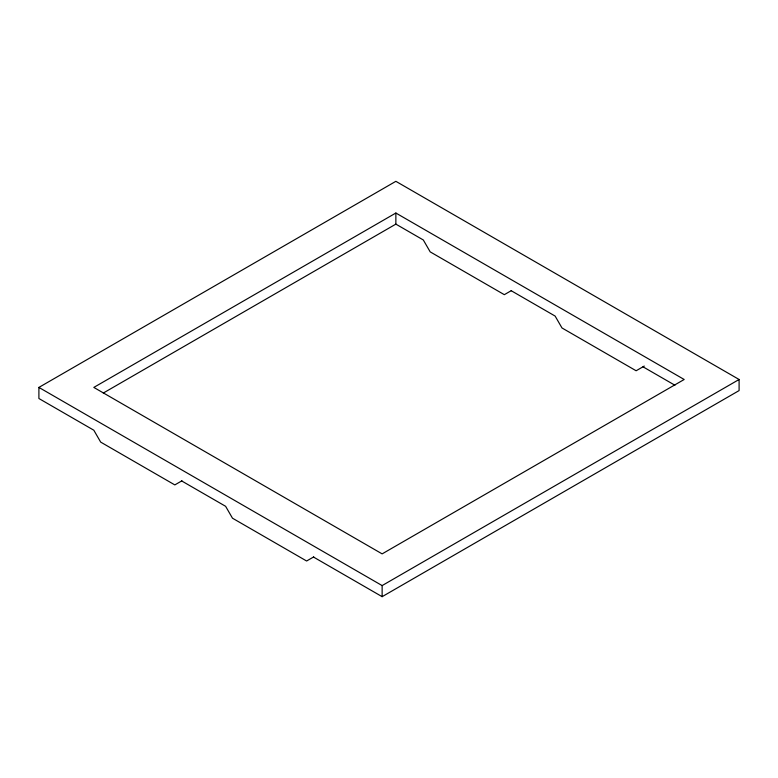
<?xml version="1.0" encoding="UTF-8"?>
<svg xmlns="http://www.w3.org/2000/svg" width="778" height="778" viewBox="0 0 778 778"><rect width="100%" height="100%" fill="white"/><g stroke="black" fill="none" stroke-linecap="round" stroke-linejoin="round"><path stroke-width="1.17" d="M181.935 480.804L174.817 484.908L100.683 442.108L93.817 430.215L38.9 398.511L38.9 387.415L395.866 181.323L739.1 379.489L739.1 390.585L382.134 596.677L313.485 557.048M395.866 213.026L93.817 387.415L382.134 553.878L684.183 379.489L395.866 213.026L395.866 224.122L103.289 393.046M511.447 290.564L504.329 294.677L430.185 251.868L423.32 239.984L395.866 224.122M313.738 556.902L306.62 561.006L232.486 518.206L225.62 506.313L181.682 480.95M644.262 366.068L636.132 370.766L561.988 327.966L555.122 316.072L511.195 290.709M38.9 387.415L382.134 585.581L739.1 379.489M642.998 366.808L674.915 385.236M382.134 585.581L382.134 596.677"/></g></svg>
